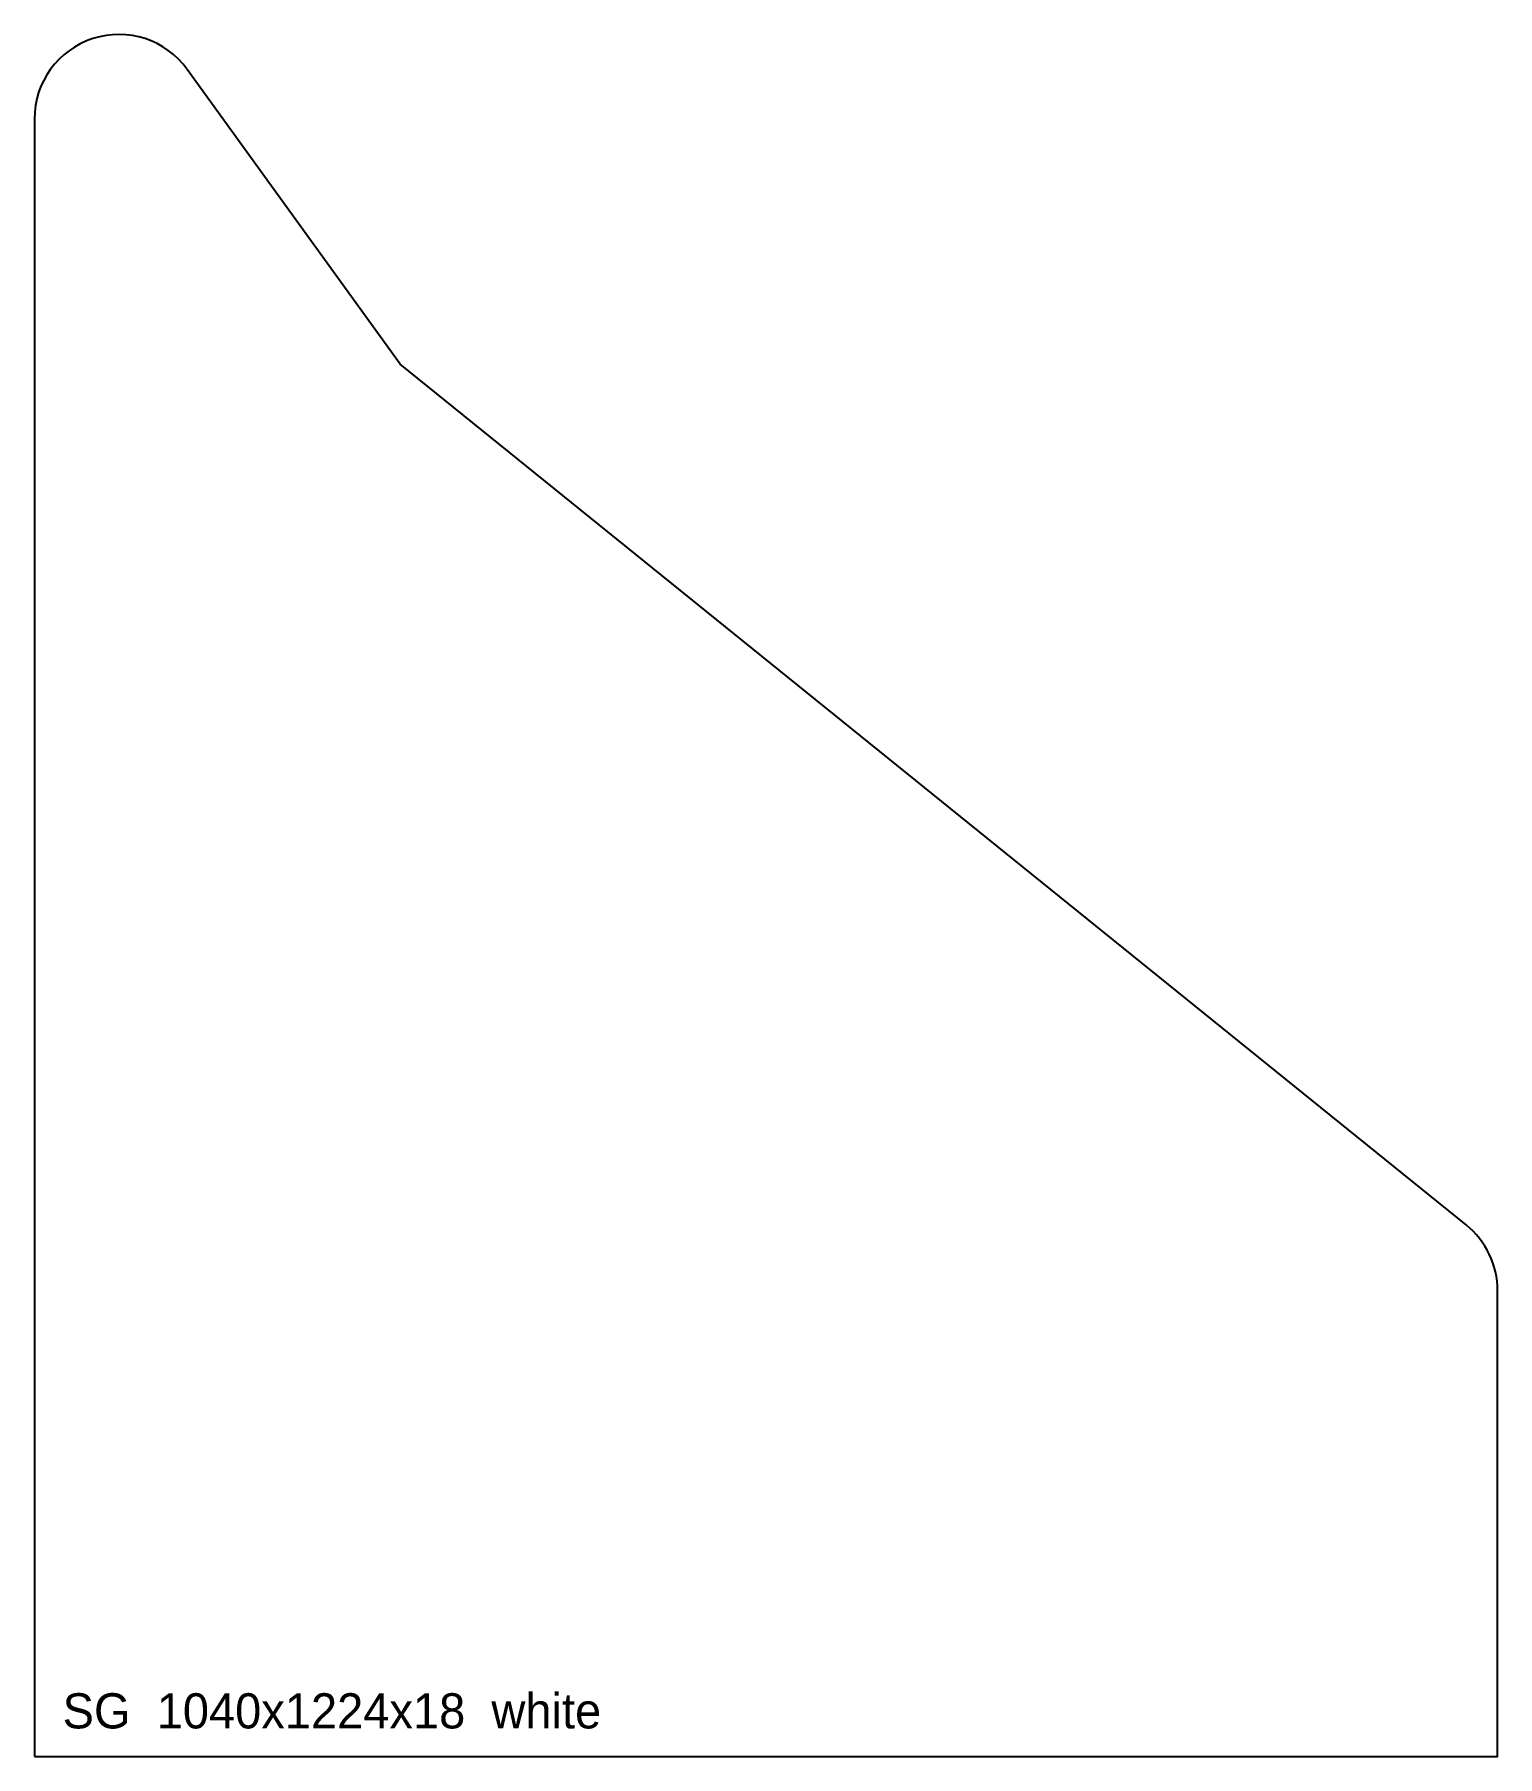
# Model space of a CAD drawing. Header units: millimetres. Extents: x 0 to 1040, y 0 to 1224.
import ezdxf

# ---------------------------------------------------------------- set-up
doc = ezdxf.new("R2010")
doc.units = ezdxf.units.MM
doc.layers.add('CUT', color=1, linetype='Continuous')
doc.layers.add('TEXT', color=7, linetype='Continuous')

msp = doc.modelspace()

# ---------------------------------------------------------------- linework, layer by layer
at = {"layer": 'CUT'}
msp.add_lwpolyline([(0, 0), (1040, 0), (1040, 331.3, 0.226609), (1017.7, 378), (260, 990), (108.6, 1199.6, 0.727625), (0, 1164.4)], format="xyb", close=True, dxfattribs=at)

# ---------------------------------------------------------------- texts
at = {"layer": 'TEXT'}
msp.add_text('SG  1040x1224x18  white', height=25, dxfattribs=at).set_placement((20, 20))

doc.saveas('drawing.dxf')
